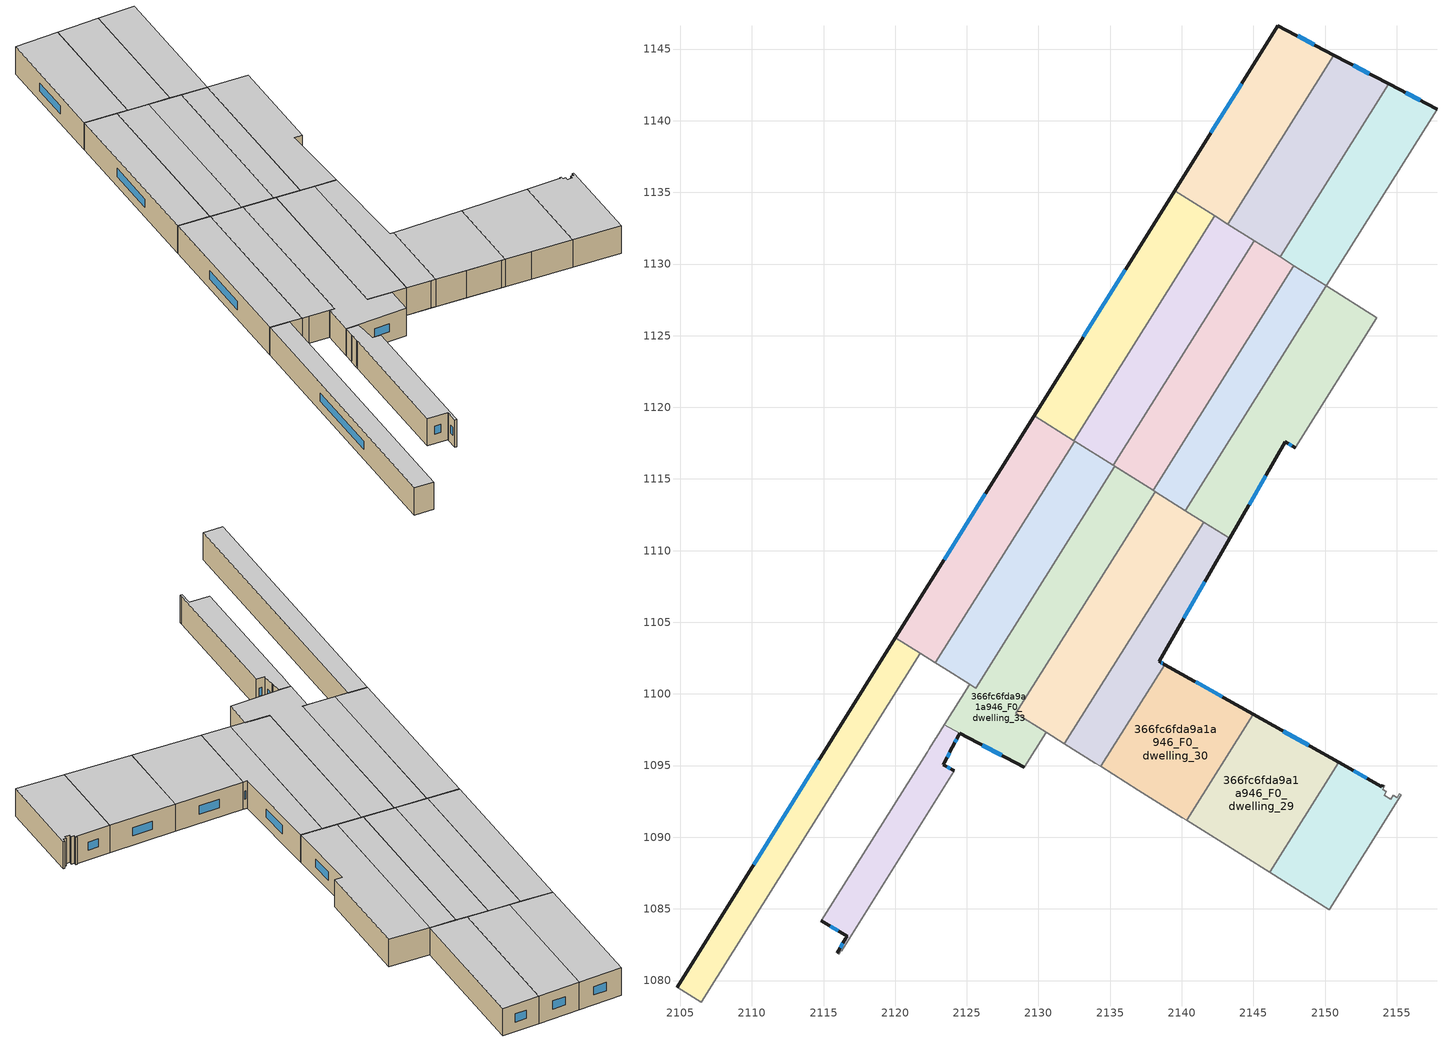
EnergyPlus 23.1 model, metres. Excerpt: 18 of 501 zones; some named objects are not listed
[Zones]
366fc6fda9a1a946_F0_dwelling_10
 floor ground (EU_floor_Construction): 2154.44,1142.58 2146.86,1130.49 2143.22,1132.77 2150.62,1144.58 z0
 wall outside (EU_wall_Construction): 2154.44,1142.58 2150.62,1144.58 z0:3
 wall to 366fc6fda9a1a946_F0_dwelling_11 (EU_wall_Construction): 2150.62,1144.58 2143.22,1132.77 z0:3
 wall to 366fc6fda9a1a946_F0_dwelling_9 (EU_wall_Construction): 2146.86,1130.49 2154.44,1142.58 z0:3
 wall to 366fc6fda9a1a946_F0_dwelling_22 (EU_wall_Construction): 2143.22,1132.77 2145.06,1131.62 z0:3
 wall to 366fc6fda9a1a946_F0_dwelling_21 (EU_wall_Construction): 2145.06,1131.62 2146.86,1130.49 z0:3
 window (EU_Window_Construction): 2153.1,1143.28 2151.96,1143.88 z1.05:1.95
 ceiling to 366fc6fda9a1a946_F1_dwelling_10 (EU_floor_Construction): 2146.86,1130.49 2154.44,1142.58 2150.62,1144.58 2143.22,1132.77 z3
366fc6fda9a1a946_F0_dwelling_11
 floor ground (EU_floor_Construction): 2150.62,1144.58 2143.22,1132.77 2139.5,1135.11 2146.71,1146.63 z0
 wall outside (EU_wall_Construction): 2150.62,1144.58 2146.71,1146.63 2139.5,1135.11 z0:3
 wall to 366fc6fda9a1a946_F0_dwelling_23 (EU_wall_Construction): 2139.5,1135.11 2142.29,1133.36 z0:3
 wall to 366fc6fda9a1a946_F0_dwelling_22 (EU_wall_Construction): 2142.29,1133.36 2143.22,1132.77 z0:3
 window (EU_Window_Construction): 2144.18,1142.59 2142.03,1139.15 / 2149.25,1145.3 2148.08,1145.91 z1.05:1.95
 ceiling to 366fc6fda9a1a946_F1_dwelling_11 (EU_floor_Construction): 2143.22,1132.77 2150.62,1144.58 2146.71,1146.63 2139.5,1135.11 z3
366fc6fda9a1a946_F0_dwelling_19
 floor ground (EU_floor_Construction): 2153.62,1126.25 2147.92,1117.17 2147.21,1117.59 2143.34,1110.85 2140.24,1112.8 2150.07,1128.47 z0
 wall outside (EU_wall_Construction): 2143.34,1110.85 2147.21,1117.59 2147.92,1117.17 z0:3
 wall to 366fc6fda9a1a946_F0_dwelling_20 (EU_wall_Construction): 2150.07,1128.47 2140.24,1112.8 z0:3
 wall to 366fc6fda9a1a946_F0_dwelling_18 (EU_wall_Construction): 2147.92,1117.17 2153.62,1126.25 z0:3
 wall to 366fc6fda9a1a946_F0_dwelling_31 (EU_wall_Construction): 2141.52,1112 2143.34,1110.85 z0:3
 wall to 366fc6fda9a1a946_F0_dwelling_8 (EU_wall_Construction): 2153.62,1126.25 2150.07,1128.47 z0:3
 wall to 366fc6fda9a1a946_F0_dwelling_32 (EU_wall_Construction): 2140.24,1112.8 2141.52,1112 z0:3
 window (EU_Window_Construction): 2144.7,1113.22 2145.85,1115.23 / 2147.46,1117.45 2147.67,1117.32 z1.05:1.95
 ceiling to 366fc6fda9a1a946_F1_dwelling_19 (EU_floor_Construction): 2147.92,1117.17 2153.62,1126.25 2150.07,1128.47 2140.24,1112.8 2143.34,1110.85 2147.21,1117.59 z3
366fc6fda9a1a946_F0_dwelling_20
 floor ground (EU_floor_Construction): 2150.07,1128.47 2140.24,1112.8 2138,1114.2 2147.83,1129.88 z0
 wall to 366fc6fda9a1a946_F0_dwelling_21 (EU_wall_Construction): 2147.83,1129.88 2138,1114.2 z0:3
 wall to 366fc6fda9a1a946_F0_dwelling_9 (EU_wall_Construction): 2150.07,1128.47 2147.83,1129.88 z0:3
 wall to 366fc6fda9a1a946_F0_dwelling_32 (EU_wall_Construction): 2138.14,1114.12 2140.24,1112.8 z0:3
 wall to 366fc6fda9a1a946_F0_dwelling_33 (EU_wall_Construction): 2138,1114.2 2138.14,1114.12 z0:3
 ceiling to 366fc6fda9a1a946_F1_dwelling_20 (EU_floor_Construction): 2140.24,1112.8 2150.07,1128.47 2147.83,1129.88 2138,1114.2 z3
366fc6fda9a1a946_F0_dwelling_21
 floor ground (EU_floor_Construction): 2147.83,1129.88 2138,1114.2 2135.23,1115.94 2145.06,1131.62 z0
 wall to 366fc6fda9a1a946_F0_dwelling_22 (EU_wall_Construction): 2145.06,1131.62 2135.23,1115.94 z0:3
 wall to 366fc6fda9a1a946_F0_dwelling_34 (EU_wall_Construction): 2135.23,1115.94 2138,1114.2 z0:3
 wall to 366fc6fda9a1a946_F0_dwelling_9 (EU_wall_Construction): 2147.83,1129.88 2146.86,1130.49 z0:3
 ceiling to 366fc6fda9a1a946_F1_dwelling_21 (EU_floor_Construction): 2138,1114.2 2147.83,1129.88 2145.06,1131.62 2135.23,1115.94 z3
366fc6fda9a1a946_F0_dwelling_22
 floor ground (EU_floor_Construction): 2145.06,1131.62 2135.23,1115.94 2132.45,1117.68 2142.29,1133.36 z0
 wall to 366fc6fda9a1a946_F0_dwelling_23 (EU_wall_Construction): 2142.29,1133.36 2132.45,1117.68 z0:3
 wall to 366fc6fda9a1a946_F0_dwelling_35 (EU_wall_Construction): 2132.45,1117.68 2132.52,1117.64 z0:3
 wall to 366fc6fda9a1a946_F0_dwelling_34 (EU_wall_Construction): 2132.52,1117.64 2135.23,1115.94 z0:3
 ceiling to 366fc6fda9a1a946_F1_dwelling_22 (EU_floor_Construction): 2135.23,1115.94 2145.06,1131.62 2142.29,1133.36 2132.45,1117.68 z3
366fc6fda9a1a946_F0_dwelling_23
 floor ground (EU_floor_Construction): 2142.29,1133.36 2132.45,1117.68 2129.7,1119.41 2139.5,1135.11 z0
 wall outside (EU_wall_Construction): 2139.5,1135.11 2129.7,1119.41 z0:3
 wall to 366fc6fda9a1a946_F0_dwelling_35 (EU_wall_Construction): 2129.7,1119.41 2132.45,1117.68 z0:3
 window (EU_Window_Construction): 2136.06,1129.6 2133.13,1124.91 z1.05:1.95
 ceiling to 366fc6fda9a1a946_F1_dwelling_23 (EU_floor_Construction): 2132.45,1117.68 2142.29,1133.36 2139.5,1135.11 2129.7,1119.41 z3
366fc6fda9a1a946_F0_dwelling_28
 floor ground (EU_floor_Construction): 2154.17,1093.59 2154.02,1093.33 2154.28,1093.18 2154.14,1092.92 2154.6,1092.66 2154.76,1092.92 2155.02,1092.77 2155.18,1093.02 2155.31,1092.95 2150.29,1084.94 2146.13,1087.54 2150.95,1095.23 2153.96,1093.54 2154.04,1093.67 z0
 wall outside (EU_wall_Construction): 2154.04,1093.67 2153.96,1093.54 2150.95,1095.23 z0:3
 wall to 366fc6fda9a1a946_F0_dwelling_27 (EU_wall_Construction): 2150.29,1084.94 2155.31,1092.95 2155.18,1093.02 2155.02,1092.77 2154.76,1092.92 2154.6,1092.66 2154.14,1092.92 2154.28,1093.18 2154.02,1093.33 2154.17,1093.59 2154.04,1093.67 z0:3
 wall to 366fc6fda9a1a946_F0_dwelling_29 (EU_wall_Construction): 2150.95,1095.23 2146.13,1087.54 z0:3
 wall to 366fc6fda9a1a946_F0_dwelling_36 (EU_wall_Construction): 2146.13,1087.54 2150.29,1084.94 z0:3
 window (EU_Window_Construction): 2152.91,1094.13 2152.01,1094.63 z1.05:1.95
 ceiling to 366fc6fda9a1a946_F1_dwelling_28 (EU_floor_Construction): 2150.29,1084.94 2155.31,1092.95 2155.18,1093.02 2155.02,1092.77 2154.76,1092.92 2154.6,1092.66 2154.14,1092.92 2154.28,1093.18 2154.02,1093.33 2154.17,1093.59 2154.04,1093.67 2153.96,1093.54 2150.95,1095.23 2146.13,1087.54 z3
366fc6fda9a1a946_F0_dwelling_29
 floor ground (EU_floor_Construction): 2150.95,1095.23 2146.13,1087.54 2140.33,1091.18 2144.97,1098.58 z0
 wall outside (EU_wall_Construction): 2150.95,1095.23 2144.97,1098.58 z0:3
 wall to 366fc6fda9a1a946_F0_dwelling_30 (EU_wall_Construction): 2144.97,1098.58 2140.33,1091.18 z0:3
 wall to 366fc6fda9a1a946_F0_dwelling_37 (EU_wall_Construction): 2142.57,1089.78 2146.13,1087.54 z0:3
 wall to 366fc6fda9a1a946_F0_dwelling_38 (EU_wall_Construction): 2140.33,1091.18 2142.57,1089.78 z0:3
 window (EU_Window_Construction): 2148.86,1096.4 2147.07,1097.41 z1.05:1.95
 ceiling to 366fc6fda9a1a946_F1_dwelling_29 (EU_floor_Construction): 2146.13,1087.54 2150.95,1095.23 2144.97,1098.58 2140.33,1091.18 z3
366fc6fda9a1a946_F0_dwelling_30
 floor ground (EU_floor_Construction): 2144.97,1098.58 2140.33,1091.18 2134.34,1094.94 2138.8,1102.05 z0
 wall outside (EU_wall_Construction): 2144.97,1098.58 2138.8,1102.05 z0:3
 wall to 366fc6fda9a1a946_F0_dwelling_31 (EU_wall_Construction): 2138.8,1102.05 2134.34,1094.94 z0:3
 wall to 366fc6fda9a1a946_F0_dwelling_39 (EU_wall_Construction): 2136.98,1093.29 2140.02,1091.37 z0:3
 wall to 366fc6fda9a1a946_F0_dwelling_40 (EU_wall_Construction): 2134.34,1094.94 2136.98,1093.29 z0:3
 wall to 366fc6fda9a1a946_F0_dwelling_38 (EU_wall_Construction): 2140.02,1091.37 2140.33,1091.18 z0:3
 window (EU_Window_Construction): 2142.81,1099.8 2140.97,1100.83 z1.05:1.95
 ceiling to 366fc6fda9a1a946_F1_dwelling_30 (EU_floor_Construction): 2140.33,1091.18 2144.97,1098.58 2138.8,1102.05 2134.34,1094.94 z3
366fc6fda9a1a946_F0_dwelling_31
 floor ground (EU_floor_Construction): 2143.34,1110.85 2138.42,1102.26 2138.8,1102.05 2134.34,1094.94 2131.81,1096.53 2141.52,1112 z0
 wall outside (EU_wall_Construction): 2138.8,1102.05 2138.42,1102.26 2143.34,1110.85 z0:3
 wall to 366fc6fda9a1a946_F0_dwelling_32 (EU_wall_Construction): 2141.52,1112 2131.81,1096.53 z0:3
 wall to 366fc6fda9a1a946_F0_dwelling_41 (EU_wall_Construction): 2131.81,1096.53 2133.96,1095.18 z0:3
 wall to 366fc6fda9a1a946_F0_dwelling_40 (EU_wall_Construction): 2133.96,1095.18 2134.34,1094.94 z0:3
 window (EU_Window_Construction): 2140.14,1105.28 2141.61,1107.84 / 2138.67,1102.12 2138.55,1102.19 z1.05:1.95
 ceiling to 366fc6fda9a1a946_F1_dwelling_31 (EU_floor_Construction): 2138.8,1102.05 2138.42,1102.26 2143.34,1110.85 2141.52,1112 2131.81,1096.53 2134.34,1094.94 z3
366fc6fda9a1a946_F0_dwelling_32
 floor ground (EU_floor_Construction): 2141.52,1112 2131.81,1096.53 2128.43,1098.65 2138.14,1114.12 z0
 wall to 366fc6fda9a1a946_F0_dwelling_33 (EU_wall_Construction): 2138.14,1114.12 2128.43,1098.65 2130.54,1097.32 z0:3
 wall to 366fc6fda9a1a946_F0_dwelling_41 (EU_wall_Construction): 2130.54,1097.33 2131.81,1096.53 z0:3
 ceiling to 366fc6fda9a1a946_F1_dwelling_32 (EU_floor_Construction): 2131.81,1096.53 2141.52,1112 2138.14,1114.12 2128.43,1098.65 z3
366fc6fda9a1a946_F0_dwelling_33
 floor ground (EU_floor_Construction): 2138.14,1114.12 2128.43,1098.65 2130.54,1097.33 2129,1094.87 2124.52,1097.27 2124.5,1097.24 2123.43,1097.86 2125.2,1100.67 2125.62,1100.41 2135.33,1115.88 z0
 wall outside (EU_wall_Construction): 2124.5,1097.24 2124.52,1097.27 2129,1094.87 z0:3
 wall to 366fc6fda9a1a946_F0_dwelling_34 (EU_wall_Construction): 2138,1114.2 2135.33,1115.88 2125.62,1100.41 2125.2,1100.67 z0:3
 wall to 366fc6fda9a1a946_F0_dwelling_41 (EU_wall_Construction): 2129,1094.87 2130.54,1097.33 z0:3
 wall to 366fc6fda9a1a946_F0_dwelling_44 (EU_wall_Construction): 2123.43,1097.86 2124.5,1097.24 z0:3
 wall to 366fc6fda9a1a946_F0_dwelling_45 (EU_wall_Construction): 2125.2,1100.67 2123.43,1097.86 z0:3
 window (EU_Window_Construction): 2126.09,1096.43 2127.43,1095.71 z1.05:1.95
 ceiling to 366fc6fda9a1a946_F1_dwelling_33 (EU_floor_Construction): 2130.54,1097.33 2128.43,1098.65 2138.14,1114.12 2135.33,1115.88 2125.62,1100.41 2125.2,1100.67 2123.43,1097.86 2124.5,1097.24 2124.52,1097.27 2129,1094.87 z3
366fc6fda9a1a946_F0_dwelling_34
 floor ground (EU_floor_Construction): 2135.33,1115.88 2125.62,1100.41 2122.81,1102.17 2132.52,1117.64 2138,1114.2 z0
 wall to 366fc6fda9a1a946_F0_dwelling_35 (EU_wall_Construction): 2132.52,1117.64 2122.81,1102.17 z0:3
 wall to 366fc6fda9a1a946_F0_dwelling_45 (EU_wall_Construction): 2123.43,1101.78 2125.2,1100.67 z0:3
 wall to 366fc6fda9a1a946_F0_dwelling_46 (EU_wall_Construction): 2122.81,1102.17 2123.43,1101.78 z0:3
 ceiling to 366fc6fda9a1a946_F1_dwelling_34 (EU_floor_Construction): 2125.62,1100.41 2135.33,1115.88 2138,1114.2 2132.52,1117.64 2122.81,1102.17 z3
366fc6fda9a1a946_F0_dwelling_35
 floor ground (EU_floor_Construction): 2132.52,1117.64 2122.81,1102.17 2120.02,1103.92 2129.7,1119.41 z0
 wall outside (EU_wall_Construction): 2129.7,1119.41 2120.02,1103.92 z0:3
 wall to 366fc6fda9a1a946_F0_dwelling_47 (EU_wall_Construction): 2120.02,1103.92 2121.74,1102.85 z0:3
 wall to 366fc6fda9a1a946_F0_dwelling_46 (EU_wall_Construction): 2121.74,1102.85 2122.81,1102.17 z0:3
 window (EU_Window_Construction): 2126.3,1113.98 2123.41,1109.35 z1.05:1.95
 ceiling to 366fc6fda9a1a946_F1_dwelling_35 (EU_floor_Construction): 2122.81,1102.17 2132.52,1117.64 2129.7,1119.41 2120.02,1103.92 z3
366fc6fda9a1a946_F0_dwelling_44
 floor ground (EU_floor_Construction): 2124.5,1097.24 2124.45,1097.13 2124.03,1096.33 2124.01,1096.3 2123.99,1096.26 2123.44,1095.2 2123.37,1095.07 2124.12,1094.63 2116.26,1082.09 2116.22,1082.03 2116.1,1081.84 2115.94,1081.93 2116.57,1082.96 2116.65,1083.09 2114.85,1084.18 2122.23,1095.94 2122.37,1096.16 2122.84,1096.92 2122.87,1096.96 2123.43,1097.86 z0
 wall outside (EU_wall_Construction): 2114.85,1084.18 2116.65,1083.09 2116.57,1082.96 2115.94,1081.93 / 2124.12,1094.63 2123.37,1095.07 2123.44,1095.2 2123.99,1096.26 2124.01,1096.3 2124.03,1096.33 2124.45,1097.13 2124.5,1097.24 z0:3
 wall to 366fc6fda9a1a946_F0_dwelling_43 (EU_wall_Construction): 2115.94,1081.93 2116.1,1081.84 2116.22,1082.03 2116.26,1082.09 2124.12,1094.63 z0:3
 wall to 366fc6fda9a1a946_F0_dwelling_45 (EU_wall_Construction): 2122.86,1096.95 2122.84,1096.92 2122.37,1096.16 2122.23,1095.94 2114.85,1084.18 / 2123.43,1097.85 2122.87,1096.96 z0:3
 window (EU_Window_Construction): 2115.48,1083.8 2116.02,1083.47 / 2124.18,1096.61 2124.3,1096.85 / 2123.63,1095.57 2123.8,1095.89 / 2123.86,1094.78 2123.63,1094.91 / 2116.35,1082.6 2116.16,1082.29 z1.05:1.95
 ceiling to 366fc6fda9a1a946_F1_dwelling_44 (EU_floor_Construction): 2116.65,1083.09 2116.57,1082.96 2115.94,1081.93 2116.1,1081.84 2116.22,1082.03 2116.26,1082.09 2124.12,1094.63 2123.37,1095.07 2123.44,1095.2 2123.99,1096.26 2124.01,1096.3 2124.03,1096.33 2124.45,1097.13 2124.5,1097.24 2123.43,1097.86 2122.87,1096.96 2122.84,1096.92 2122.37,1096.16 2122.23,1095.94 2114.85,1084.18 z3
366fc6fda9a1a946_F0_dwelling_47
 floor ground (EU_floor_Construction): 2121.74,1102.85 2106.45,1078.48 2104.78,1079.53 2120.02,1103.92 z0
 wall outside (EU_wall_Construction): 2120.02,1103.92 2104.78,1079.53 z0:3
 wall to 366fc6fda9a1a946_F0_dwelling_46 (EU_wall_Construction): 2106.45,1078.48 2121.74,1102.85 z0:3
 wall to 366fc6fda9a1a946_F0_dwelling_59 (EU_wall_Construction): 2104.78,1079.53 2106.45,1078.48 z0:3
 window (EU_Window_Construction): 2114.67,1095.37 2110.12,1088.08 z1.05:1.95
 ceiling to 366fc6fda9a1a946_F1_dwelling_47 (EU_floor_Construction): 2106.45,1078.48 2121.74,1102.85 2120.02,1103.92 2104.78,1079.53 z3
366fc6fda9a1a946_F0_dwelling_9
 floor ground (EU_floor_Construction): 2157.81,1140.81 2150.07,1128.47 2146.86,1130.49 2154.44,1142.58 z0
 wall outside (EU_wall_Construction): 2157.81,1140.81 2154.44,1142.58 z0:3
 wall to 366fc6fda9a1a946_F0_dwelling_8 (EU_wall_Construction): 2150.07,1128.47 2157.81,1140.81 z0:3
 window (EU_Window_Construction): 2156.63,1141.43 2155.62,1141.96 z1.05:1.95
 ceiling to 366fc6fda9a1a946_F1_dwelling_9 (EU_floor_Construction): 2150.07,1128.47 2157.81,1140.81 2154.44,1142.58 2146.86,1130.49 z3
[Building]
EU S2 Campaign: North Axis=0; Terrain=City; Solar Distribution=FullExterior
[Site:Location]
Bologna: Latitude=44.5; Longitude=11.25; Time Zone=1; Elevation=37
[SizingPeriod:WeatherFileDays]
AnnualSizingPeriod: Begin Month=1; Begin Day of Month=1; End Month=12; End Day of Month=31; Day of Week for Start Day=Monday; Use Weather File Daylight Saving Period=No; Use Weather File Rain and Snow Indicators=No
[MATERIAL]
EU_InternalMass_Material: Roughness=MediumRough; Thickness=0.1; Conductivity=1; Density=1800; Specific Heat=900; Thermal Absorptance=0.9; Solar Absorptance=0.7; Visible Absorptance=0.7
[MATERIAL:NOMASS] Roughness=MediumRough; Thermal Absorptance=0.9; Solar Absorptance=0.7; Visible Absorptance=0.7
Name | Thermal Resistance
EU_wall_NoMass | 0.890213
EU_floor_NoMass | 0.79516
[WINDOWMATERIAL:SIMPLEGLAZINGSYSTEM]
EU_Window_SimpleGlazing: UFactor=4.49146; Solar Heat Gain Coefficient=0.85; Visible Transmittance=0.85
[CONSTRUCTION]
EU_wall_Construction: EU_wall_NoMass
EU_floor_Construction: EU_floor_NoMass
EU_Window_Construction: EU_Window_SimpleGlazing
EU_InternalMass_Construction: EU_InternalMass_Material
[ZONE] Type=1; Multiplier=1; Ceiling Height=autocalculate; Floor Area=autocalculate; Part of Total Floor Area=Yes
Name | Volume
366fc6fda9a1a946_F0_dwelling_10 | 181.701
366fc6fda9a1a946_F0_dwelling_11 | 181.671
366fc6fda9a1a946_F0_dwelling_19 | 216.33
366fc6fda9a1a946_F0_dwelling_20 | 146.996
366fc6fda9a1a946_F0_dwelling_21 | 181.668
366fc6fda9a1a946_F0_dwelling_22; 366fc6fda9a1a946_F0_dwelling_35 | 181.658
366fc6fda9a1a946_F0_dwelling_23 | 181.665
366fc6fda9a1a946_F0_dwelling_28 | 134.333
366fc6fda9a1a946_F0_dwelling_29 | 182.824
366fc6fda9a1a946_F0_dwelling_30 | 181.67
366fc6fda9a1a946_F0_dwelling_31 | 144.683
366fc6fda9a1a946_F0_dwelling_32 | 218.666
366fc6fda9a1a946_F0_dwelling_33 | 240.657
366fc6fda9a1a946_F0_dwelling_34 | 181.673
366fc6fda9a1a946_F0_dwelling_44 | 105.242
366fc6fda9a1a946_F0_dwelling_47 | 172.937
366fc6fda9a1a946_F0_dwelling_9 | 164.176
[INTERNALMASS] Construction=EU_InternalMass_Construction
Name | Zone or ZoneList | Surface Area
366fc6fda9a1a946_F0_dwelling_9_EU_InternalMass | 366fc6fda9a1a946_F0_dwelling_9 | 54.7256
366fc6fda9a1a946_F0_dwelling_10_EU_InternalMass | 366fc6fda9a1a946_F0_dwelling_10 | 60.5669
366fc6fda9a1a946_F0_dwelling_11_EU_InternalMass | 366fc6fda9a1a946_F0_dwelling_11 | 60.5571
366fc6fda9a1a946_F0_dwelling_19_EU_InternalMass | 366fc6fda9a1a946_F0_dwelling_19 | 72.1097
366fc6fda9a1a946_F0_dwelling_20_EU_InternalMass | 366fc6fda9a1a946_F0_dwelling_20 | 48.9985
366fc6fda9a1a946_F0_dwelling_21_EU_InternalMass | 366fc6fda9a1a946_F0_dwelling_21 | 60.5562
366fc6fda9a1a946_F0_dwelling_22_EU_InternalMass | 366fc6fda9a1a946_F0_dwelling_22 | 60.5527
366fc6fda9a1a946_F0_dwelling_23_EU_InternalMass | 366fc6fda9a1a946_F0_dwelling_23 | 60.555
366fc6fda9a1a946_F0_dwelling_28_EU_InternalMass | 366fc6fda9a1a946_F0_dwelling_28 | 44.7775
366fc6fda9a1a946_F0_dwelling_29_EU_InternalMass | 366fc6fda9a1a946_F0_dwelling_29 | 60.9414
366fc6fda9a1a946_F0_dwelling_30_EU_InternalMass | 366fc6fda9a1a946_F0_dwelling_30 | 60.5566
366fc6fda9a1a946_F0_dwelling_31_EU_InternalMass | 366fc6fda9a1a946_F0_dwelling_31 | 48.2279
366fc6fda9a1a946_F0_dwelling_32_EU_InternalMass | 366fc6fda9a1a946_F0_dwelling_32 | 72.8886
366fc6fda9a1a946_F0_dwelling_33_EU_InternalMass | 366fc6fda9a1a946_F0_dwelling_33 | 80.2195
366fc6fda9a1a946_F0_dwelling_34_EU_InternalMass | 366fc6fda9a1a946_F0_dwelling_34 | 60.56
366fc6fda9a1a946_F0_dwelling_35_EU_InternalMass | 366fc6fda9a1a946_F0_dwelling_35 | 60.5526
366fc6fda9a1a946_F0_dwelling_44_EU_InternalMass | 366fc6fda9a1a946_F0_dwelling_44 | 35.0808
366fc6fda9a1a946_F0_dwelling_47_EU_InternalMass | 366fc6fda9a1a946_F0_dwelling_47 | 57.6456
[OTHEREQUIPMENT] Fuel Type=Electricity; Design Level Calculation Method=Watts/Area; Power per Zone Floor Area=1; Fraction Latent=0; Fraction Radiant=0; Fraction Lost=0; Carbon Dioxide Generation Rate=0; EndUse Subcategory=EU_Step8_InternalGains
Name | Zone or ZoneList or Space or SpaceList | Schedule
EU_Step8_InternalGain_366fc6fda9a1a946_F0_dwelling_9_f000 | 366fc6fda9a1a946_F0_dwelling_9 | EU_Step8_GainSchedule_366fc6fda9a1a946_F0_dwelling_9_f000
EU_Step8_InternalGain_366fc6fda9a1a946_F0_dwelling_10_f000 | 366fc6fda9a1a946_F0_dwelling_10 | EU_Step8_GainSchedule_366fc6fda9a1a946_F0_dwelling_10_f000
EU_Step8_InternalGain_366fc6fda9a1a946_F0_dwelling_11_f000 | 366fc6fda9a1a946_F0_dwelling_11 | EU_Step8_GainSchedule_366fc6fda9a1a946_F0_dwelling_11_f000
EU_Step8_InternalGain_366fc6fda9a1a946_F0_dwelling_19_f000 | 366fc6fda9a1a946_F0_dwelling_19 | EU_Step8_GainSchedule_366fc6fda9a1a946_F0_dwelling_19_f000
EU_Step8_InternalGain_366fc6fda9a1a946_F0_dwelling_20_f000 | 366fc6fda9a1a946_F0_dwelling_20 | EU_Step8_GainSchedule_366fc6fda9a1a946_F0_dwelling_20_f000
EU_Step8_InternalGain_366fc6fda9a1a946_F0_dwelling_21_f000 | 366fc6fda9a1a946_F0_dwelling_21 | EU_Step8_GainSchedule_366fc6fda9a1a946_F0_dwelling_21_f000
EU_Step8_InternalGain_366fc6fda9a1a946_F0_dwelling_22_f000 | 366fc6fda9a1a946_F0_dwelling_22 | EU_Step8_GainSchedule_366fc6fda9a1a946_F0_dwelling_22_f000
EU_Step8_InternalGain_366fc6fda9a1a946_F0_dwelling_23_f000 | 366fc6fda9a1a946_F0_dwelling_23 | EU_Step8_GainSchedule_366fc6fda9a1a946_F0_dwelling_23_f000
EU_Step8_InternalGain_366fc6fda9a1a946_F0_dwelling_28_f000 | 366fc6fda9a1a946_F0_dwelling_28 | EU_Step8_GainSchedule_366fc6fda9a1a946_F0_dwelling_28_f000
EU_Step8_InternalGain_366fc6fda9a1a946_F0_dwelling_29_f000 | 366fc6fda9a1a946_F0_dwelling_29 | EU_Step8_GainSchedule_366fc6fda9a1a946_F0_dwelling_29_f000
EU_Step8_InternalGain_366fc6fda9a1a946_F0_dwelling_30_f000 | 366fc6fda9a1a946_F0_dwelling_30 | EU_Step8_GainSchedule_366fc6fda9a1a946_F0_dwelling_30_f000
EU_Step8_InternalGain_366fc6fda9a1a946_F0_dwelling_31_f000 | 366fc6fda9a1a946_F0_dwelling_31 | EU_Step8_GainSchedule_366fc6fda9a1a946_F0_dwelling_31_f000
EU_Step8_InternalGain_366fc6fda9a1a946_F0_dwelling_32_f000 | 366fc6fda9a1a946_F0_dwelling_32 | EU_Step8_GainSchedule_366fc6fda9a1a946_F0_dwelling_32_f000
EU_Step8_InternalGain_366fc6fda9a1a946_F0_dwelling_33_f000 | 366fc6fda9a1a946_F0_dwelling_33 | EU_Step8_GainSchedule_366fc6fda9a1a946_F0_dwelling_33_f000
EU_Step8_InternalGain_366fc6fda9a1a946_F0_dwelling_34_f000 | 366fc6fda9a1a946_F0_dwelling_34 | EU_Step8_GainSchedule_366fc6fda9a1a946_F0_dwelling_34_f000
EU_Step8_InternalGain_366fc6fda9a1a946_F0_dwelling_35_f000 | 366fc6fda9a1a946_F0_dwelling_35 | EU_Step8_GainSchedule_366fc6fda9a1a946_F0_dwelling_35_f000
EU_Step8_InternalGain_366fc6fda9a1a946_F0_dwelling_44_f000 | 366fc6fda9a1a946_F0_dwelling_44 | EU_Step8_GainSchedule_366fc6fda9a1a946_F0_dwelling_44_f000
EU_Step8_InternalGain_366fc6fda9a1a946_F0_dwelling_47_f000 | 366fc6fda9a1a946_F0_dwelling_47 | EU_Step8_GainSchedule_366fc6fda9a1a946_F0_dwelling_47_f000
[ZONEVENTILATION:DESIGNFLOWRATE] Schedule=EU_AlwaysOn; Design Flow Rate Calculation Method=AirChanges/Hour; Air Changes per Hour=0.718634; Ventilation Type=Natural; Fan Pressure Rise=0; Fan Total Efficiency=1; Constant Term Coefficient=1; Temperature Term Coefficient=0; Velocity Term Coefficient=0; Velocity Squared Term Coefficient=0; Minimum Indoor Temperature=-100; Maximum Indoor Temperature=100; Delta Temperature=-100; Minimum Outdoor Temperature=-100; Maximum Outdoor Temperature=100; Maximum Wind Speed=40
Name | Zone or ZoneList or Space or SpaceList
EU_ConstantAir_366fc6fda9a1a946_F0_dwelling_9 | 366fc6fda9a1a946_F0_dwelling_9
EU_ConstantAir_366fc6fda9a1a946_F0_dwelling_10 | 366fc6fda9a1a946_F0_dwelling_10
EU_ConstantAir_366fc6fda9a1a946_F0_dwelling_11 | 366fc6fda9a1a946_F0_dwelling_11
EU_ConstantAir_366fc6fda9a1a946_F0_dwelling_19 | 366fc6fda9a1a946_F0_dwelling_19
EU_ConstantAir_366fc6fda9a1a946_F0_dwelling_20 | 366fc6fda9a1a946_F0_dwelling_20
EU_ConstantAir_366fc6fda9a1a946_F0_dwelling_21 | 366fc6fda9a1a946_F0_dwelling_21
EU_ConstantAir_366fc6fda9a1a946_F0_dwelling_22 | 366fc6fda9a1a946_F0_dwelling_22
EU_ConstantAir_366fc6fda9a1a946_F0_dwelling_23 | 366fc6fda9a1a946_F0_dwelling_23
EU_ConstantAir_366fc6fda9a1a946_F0_dwelling_28 | 366fc6fda9a1a946_F0_dwelling_28
EU_ConstantAir_366fc6fda9a1a946_F0_dwelling_29 | 366fc6fda9a1a946_F0_dwelling_29
EU_ConstantAir_366fc6fda9a1a946_F0_dwelling_30 | 366fc6fda9a1a946_F0_dwelling_30
EU_ConstantAir_366fc6fda9a1a946_F0_dwelling_31 | 366fc6fda9a1a946_F0_dwelling_31
EU_ConstantAir_366fc6fda9a1a946_F0_dwelling_32 | 366fc6fda9a1a946_F0_dwelling_32
EU_ConstantAir_366fc6fda9a1a946_F0_dwelling_33 | 366fc6fda9a1a946_F0_dwelling_33
EU_ConstantAir_366fc6fda9a1a946_F0_dwelling_34 | 366fc6fda9a1a946_F0_dwelling_34
EU_ConstantAir_366fc6fda9a1a946_F0_dwelling_35 | 366fc6fda9a1a946_F0_dwelling_35
EU_ConstantAir_366fc6fda9a1a946_F0_dwelling_44 | 366fc6fda9a1a946_F0_dwelling_44
EU_ConstantAir_366fc6fda9a1a946_F0_dwelling_47 | 366fc6fda9a1a946_F0_dwelling_47
[HVACTEMPLATE:ZONE:IDEALLOADSAIRSYSTEM] System Availability Schedule=EU_AlwaysOn; Maximum Heating Supply Air Temperature=50; Minimum Cooling Supply Air Temperature=13; Maximum Heating Supply Air Humidity Ratio=0.0156; Minimum Cooling Supply Air Humidity Ratio=0.0077; Heating Limit=NoLimit; Cooling Limit=NoLimit; Heating Availability Schedule=EU_AlwaysOn; Cooling Availability Schedule=EU_CoolingOff; Dehumidification Control Type=ConstantSensibleHeatRatio; Cooling Sensible Heat Ratio=0.7; Dehumidification Setpoint=60; Humidification Control Type=None; Humidification Setpoint=30; Outdoor Air Method=None; Outdoor Air Flow Rate per Person=0.00944; Outdoor Air Flow Rate per Zone Floor Area=0; Outdoor Air Flow Rate per Zone=0; Demand Controlled Ventilation Type=None; Outdoor Air Economizer Type=NoEconomizer; Heat Recovery Type=None; Sensible Heat Recovery Effectiveness=0.7; Latent Heat Recovery Effectiveness=0.65
Name | Template Thermostat
366fc6fda9a1a946_F0_dwelling_9 | EU_HeatOnly_366fc6fda9a1a946_F0_dwelling_9
366fc6fda9a1a946_F0_dwelling_10 | EU_HeatOnly_366fc6fda9a1a946_F0_dwelling_10
366fc6fda9a1a946_F0_dwelling_11 | EU_HeatOnly_366fc6fda9a1a946_F0_dwelling_11
366fc6fda9a1a946_F0_dwelling_19 | EU_HeatOnly_366fc6fda9a1a946_F0_dwelling_19
366fc6fda9a1a946_F0_dwelling_20 | EU_HeatOnly_366fc6fda9a1a946_F0_dwelling_20
366fc6fda9a1a946_F0_dwelling_21 | EU_HeatOnly_366fc6fda9a1a946_F0_dwelling_21
366fc6fda9a1a946_F0_dwelling_22 | EU_HeatOnly_366fc6fda9a1a946_F0_dwelling_22
366fc6fda9a1a946_F0_dwelling_23 | EU_HeatOnly_366fc6fda9a1a946_F0_dwelling_23
366fc6fda9a1a946_F0_dwelling_28 | EU_HeatOnly_366fc6fda9a1a946_F0_dwelling_28
366fc6fda9a1a946_F0_dwelling_29 | EU_HeatOnly_366fc6fda9a1a946_F0_dwelling_29
366fc6fda9a1a946_F0_dwelling_30 | EU_HeatOnly_366fc6fda9a1a946_F0_dwelling_30
366fc6fda9a1a946_F0_dwelling_31 | EU_HeatOnly_366fc6fda9a1a946_F0_dwelling_31
366fc6fda9a1a946_F0_dwelling_32 | EU_HeatOnly_366fc6fda9a1a946_F0_dwelling_32
366fc6fda9a1a946_F0_dwelling_33 | EU_HeatOnly_366fc6fda9a1a946_F0_dwelling_33
366fc6fda9a1a946_F0_dwelling_34 | EU_HeatOnly_366fc6fda9a1a946_F0_dwelling_34
366fc6fda9a1a946_F0_dwelling_35 | EU_HeatOnly_366fc6fda9a1a946_F0_dwelling_35
366fc6fda9a1a946_F0_dwelling_44 | EU_HeatOnly_366fc6fda9a1a946_F0_dwelling_44
366fc6fda9a1a946_F0_dwelling_47 | EU_HeatOnly_366fc6fda9a1a946_F0_dwelling_47
[SIZING:ZONE] Zone Cooling Design Supply Air Temperature Input Method=SupplyAirTemperature; Zone Cooling Design Supply Air Temperature=13; Zone Heating Design Supply Air Temperature Input Method=SupplyAirTemperature; Zone Heating Design Supply Air Temperature=50; Zone Cooling Design Supply Air Humidity Ratio=0.008; Zone Heating Design Supply Air Humidity Ratio=0.008; Cooling Design Air Flow Method=DesignDay; Cooling Design Air Flow Rate=0; Cooling Minimum Air Flow per Zone Floor Area=0.000762; Cooling Minimum Air Flow=0; Cooling Minimum Air Flow Fraction=0.2; Heating Design Air Flow Method=DesignDay; Heating Design Air Flow Rate=0; Heating Maximum Air Flow per Zone Floor Area=0.002032; Heating Maximum Air Flow=0.141576; Heating Maximum Air Flow Fraction=0.3; Account for Dedicated Outdoor Air System=No; Dedicated Outdoor Air System Control Strategy=NeutralSupplyAir; Dedicated Outdoor Air Low Setpoint Temperature for Design=autosize; Dedicated Outdoor Air High Setpoint Temperature for Design=autosize; Zone Load Sizing Method=Sensible Load Only No Latent Load; Zone Latent Cooling Design Supply Air Humidity Ratio Input Method=HumidityRatioDifference; Zone Cooling Design Supply Air Humidity Ratio Difference=0.005; Zone Latent Heating Design Supply Air Humidity Ratio Input Method=HumidityRatioDifference; Zone Humidification Design Supply Air Humidity Ratio Difference=0.005
366fc6fda9a1a946_F0_dwelling_9; 366fc6fda9a1a946_F0_dwelling_10; 366fc6fda9a1a946_F0_dwelling_11; 366fc6fda9a1a946_F0_dwelling_19; 366fc6fda9a1a946_F0_dwelling_20; 366fc6fda9a1a946_F0_dwelling_21; 366fc6fda9a1a946_F0_dwelling_22; 366fc6fda9a1a946_F0_dwelling_23; 366fc6fda9a1a946_F0_dwelling_28; 366fc6fda9a1a946_F0_dwelling_29; 366fc6fda9a1a946_F0_dwelling_30; 366fc6fda9a1a946_F0_dwelling_31; 366fc6fda9a1a946_F0_dwelling_32; 366fc6fda9a1a946_F0_dwelling_33; 366fc6fda9a1a946_F0_dwelling_34; 366fc6fda9a1a946_F0_dwelling_35; 366fc6fda9a1a946_F0_dwelling_44; 366fc6fda9a1a946_F0_dwelling_47
[SCHEDULE:CONSTANT]
Name | Hourly Value
EU_AlwaysOn | 1
EU_CoolingOff | 0
[SCHEDULE:FILE] Column Number=1; Rows to Skip at Top=0; Number of Hours of Data=8760; Column Separator=Comma; Interpolate to Timestep=No; Minutes per Item=60; Adjust Schedule for Daylight Savings=Yes
Name | File
EU_Step8_GainSchedule_366fc6fda9a1a946_F0_dwelling_9_f000 | ../../schedules/366fc6fda9a1a946/366fc6fda9a1a946_F0_dwelling_9_f000_gain.csv
EU_Step8_GainSchedule_366fc6fda9a1a946_F0_dwelling_10_f000 | ../../schedules/366fc6fda9a1a946/366fc6fda9a1a946_F0_dwelling_10_f000_gain.csv
EU_Step8_GainSchedule_366fc6fda9a1a946_F0_dwelling_11_f000 | ../../schedules/366fc6fda9a1a946/366fc6fda9a1a946_F0_dwelling_11_f000_gain.csv
EU_Step8_GainSchedule_366fc6fda9a1a946_F0_dwelling_19_f000 | ../../schedules/366fc6fda9a1a946/366fc6fda9a1a946_F0_dwelling_19_f000_gain.csv
EU_Step8_GainSchedule_366fc6fda9a1a946_F0_dwelling_20_f000 | ../../schedules/366fc6fda9a1a946/366fc6fda9a1a946_F0_dwelling_20_f000_gain.csv
EU_Step8_GainSchedule_366fc6fda9a1a946_F0_dwelling_21_f000 | ../../schedules/366fc6fda9a1a946/366fc6fda9a1a946_F0_dwelling_21_f000_gain.csv
EU_Step8_GainSchedule_366fc6fda9a1a946_F0_dwelling_22_f000 | ../../schedules/366fc6fda9a1a946/366fc6fda9a1a946_F0_dwelling_22_f000_gain.csv
EU_Step8_GainSchedule_366fc6fda9a1a946_F0_dwelling_23_f000 | ../../schedules/366fc6fda9a1a946/366fc6fda9a1a946_F0_dwelling_23_f000_gain.csv
EU_Step8_GainSchedule_366fc6fda9a1a946_F0_dwelling_28_f000 | ../../schedules/366fc6fda9a1a946/366fc6fda9a1a946_F0_dwelling_28_f000_gain.csv
EU_Step8_GainSchedule_366fc6fda9a1a946_F0_dwelling_29_f000 | ../../schedules/366fc6fda9a1a946/366fc6fda9a1a946_F0_dwelling_29_f000_gain.csv
EU_Step8_GainSchedule_366fc6fda9a1a946_F0_dwelling_30_f000 | ../../schedules/366fc6fda9a1a946/366fc6fda9a1a946_F0_dwelling_30_f000_gain.csv
EU_Step8_GainSchedule_366fc6fda9a1a946_F0_dwelling_31_f000 | ../../schedules/366fc6fda9a1a946/366fc6fda9a1a946_F0_dwelling_31_f000_gain.csv
EU_Step8_GainSchedule_366fc6fda9a1a946_F0_dwelling_32_f000 | ../../schedules/366fc6fda9a1a946/366fc6fda9a1a946_F0_dwelling_32_f000_gain.csv
EU_Step8_GainSchedule_366fc6fda9a1a946_F0_dwelling_33_f000 | ../../schedules/366fc6fda9a1a946/366fc6fda9a1a946_F0_dwelling_33_f000_gain.csv
EU_Step8_GainSchedule_366fc6fda9a1a946_F0_dwelling_34_f000 | ../../schedules/366fc6fda9a1a946/366fc6fda9a1a946_F0_dwelling_34_f000_gain.csv
EU_Step8_GainSchedule_366fc6fda9a1a946_F0_dwelling_35_f000 | ../../schedules/366fc6fda9a1a946/366fc6fda9a1a946_F0_dwelling_35_f000_gain.csv
EU_Step8_GainSchedule_366fc6fda9a1a946_F0_dwelling_44_f000 | ../../schedules/366fc6fda9a1a946/366fc6fda9a1a946_F0_dwelling_44_f000_gain.csv
EU_Step8_GainSchedule_366fc6fda9a1a946_F0_dwelling_47_f000 | ../../schedules/366fc6fda9a1a946/366fc6fda9a1a946_F0_dwelling_47_f000_gain.csv
